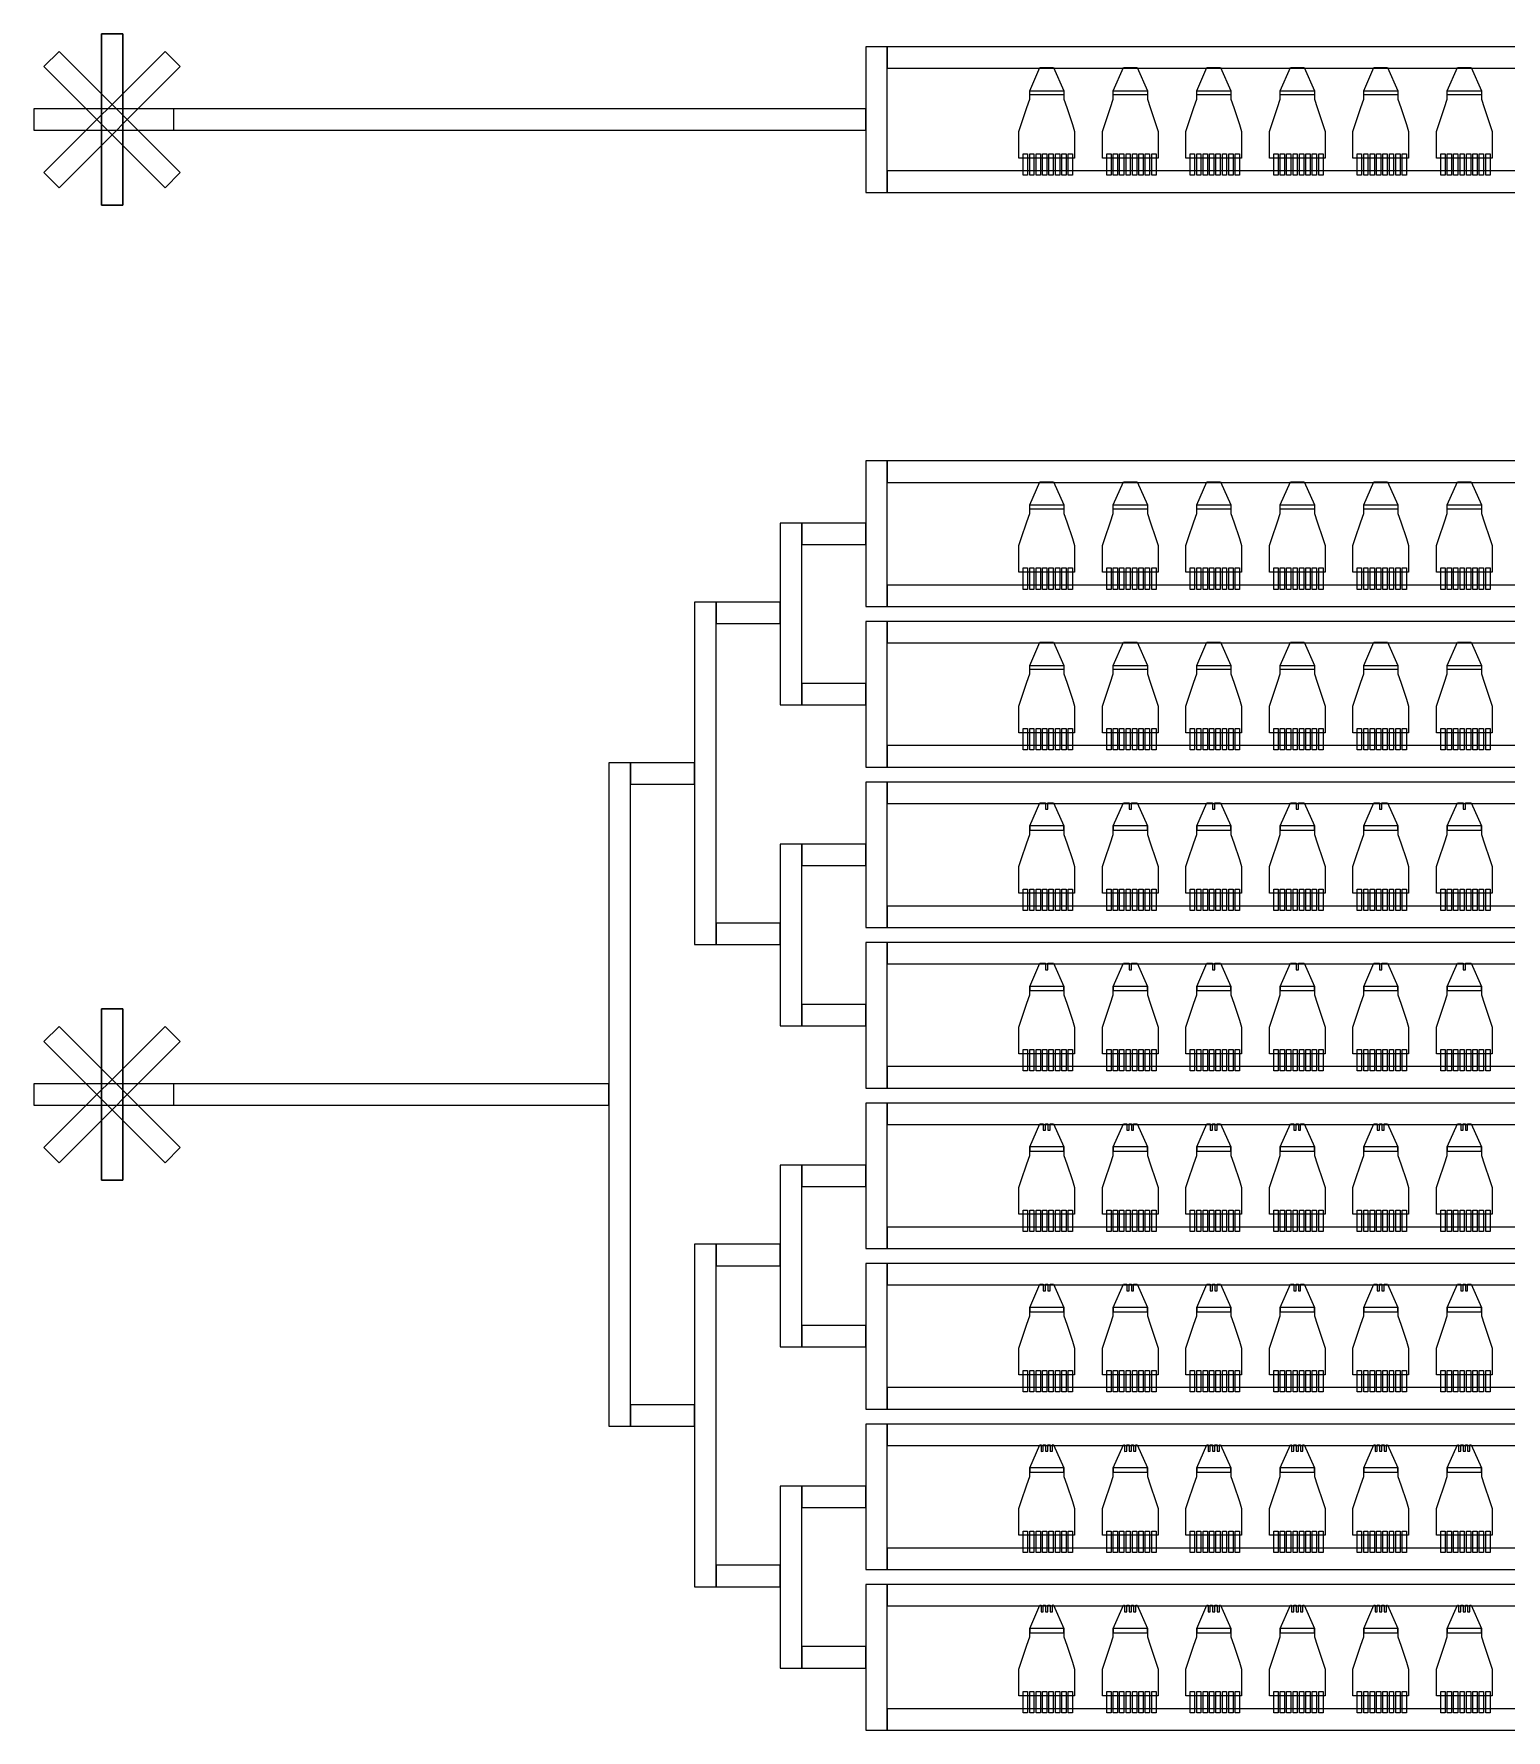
# Model space of a CAD drawing. Extents: x -45.2 to 45.2, y -25 to 2.
# Drawn here: x -12.38 to -5.51, y -24.98 to -17.05 of the extents above; entities that cross this region are included whole.
import ezdxf

# ---------------------------------------------------------------- set-up
doc = ezdxf.new("R2010")
doc.units = 0
doc.header["$MEASUREMENT"] = 0
for name, color, linetype in [('CHAMBERS', 3, 'Continuous'), ('FLOW', 4, 'Continuous'), ('SIEVE', 2, 'Continuous'), ('SPOTS', 4, 'Continuous')]:
    doc.layers.add(name, color=color, linetype=linetype)

# ---------------------------------------------------------------- blocks, each defined once
blk = doc.blocks.new('OUTLET_BRANCHING2_3SS')
at = {"layer": 'FLOW', "linetype": 'Continuous'}
for points in [[(0.3, 0), (0.4, 0), (0.4, 0.85), (0.3, 0.85), (0.3, 0)], [(0, 0.38), (0.3, 0.38), (0.3, 0.48), (0, 0.48), (0, 0.38)]]:
    blk.add_lwpolyline(points, close=True, dxfattribs=at)
blk = doc.blocks.new('OUTLET_BRANCHING3_3SS')
at = {"layer": 'FLOW', "linetype": 'Continuous'}
for points in [[(0.3, 0), (0.4, 0), (0.4, 1.6), (0.3, 1.6), (0.3, 0)], [(0, 0.75), (0.3, 0.75), (0.3, 0.85), (0, 0.85), (0, 0.75)]]:
    blk.add_lwpolyline(points, close=True, dxfattribs=at)
blk = doc.blocks.new('*U33')
at = {"layer": 'CHAMBERS', "linetype": 'Continuous'}
for p, q in [((0.1192, -0.014), (0.1192, -0.014)), ((0.13, -0.0927), (0.13, -0.0927))]:
    blk.add_line(p, q, dxfattribs=at)
blk.add_lwpolyline([(-0.08, 0.1035), (-0.08, 0.1435), (-0.0322, 0.2515), (0.0313, 0.2515), (0.08, 0.1435), (0.08, 0.1235), (-0.08, 0.1235), (-0.08, 0.1435), (-0.0675, 0.1435), (-0.0225, 0.1435), (0, 0.1435), (0, 0.1435), (0.0225, 0.1435), (0.0675, 0.1435), (0.08, 0.1435), (0.08, 0.1435), (0.08, 0.1035), (0.0929, 0.0648), (0.1192, -0.014), (0.13, -0.0465), (0.13, -0.0927), (0.13, -0.1715), (0.065, -0.1715), (0, -0.1715), (-0.065, -0.1715), (-0.13, -0.1715), (-0.13, -0.0927), (-0.13, -0.0465), (-0.1192, -0.014), (-0.0929, 0.0648)], close=True, dxfattribs=at)
at = {"layer": 'FLOW', "linetype": 'Continuous'}
blk.add_line((-0.08, 0.1235), (-0.08, 0.1235), dxfattribs=at)
at = {"layer": 'SIEVE', "linetype": 'Continuous'}
for points in [[(-0.11, -0.2515), (-0.11, -0.2515), (-0.11, -0.1515), (-0.09, -0.1515), (-0.09, -0.2515)], [(-0.08, -0.2515), (-0.08, -0.2515), (-0.08, -0.1515), (-0.06, -0.1515), (-0.06, -0.2515)], [(-0.05, -0.2515), (-0.05, -0.2515), (-0.05, -0.1515), (-0.03, -0.1515), (-0.03, -0.2515)], [(-0.02, -0.2515), (-0.02, -0.2515), (-0.02, -0.1515), (0, -0.1515), (0, -0.2515)], [(0.01, -0.2515), (0.01, -0.2515), (0.01, -0.1515), (0.03, -0.1515), (0.03, -0.2515)], [(0.04, -0.2515), (0.04, -0.2515), (0.04, -0.1515), (0.06, -0.1515), (0.06, -0.2515)], [(0.07, -0.2515), (0.07, -0.2515), (0.07, -0.1515), (0.09, -0.1515), (0.09, -0.2515)], [(0.1, -0.2515), (0.1, -0.2515), (0.1, -0.1515), (0.12, -0.1515), (0.12, -0.2515)]]:
    blk.add_lwpolyline(points, close=True, dxfattribs=at)
blk = doc.blocks.new('*U34')
at = {"layer": 'FLOW', "color": 0, "linetype": 'ByBlock', "lineweight": -2, "transparency": 16777216}
for p in [(0, 0), (0.39, 0), (0.78, 0), (1.17, 0), (1.56, 0), (1.95, 0)]:
    blk.add_blockref('*U33', p, dxfattribs=at)
blk = doc.blocks.new('*U50')
at = {"layer": 'CHAMBERS', "linetype": 'Continuous'}
for p, q in [((0, 0.1435), (0, 0.1435)), ((0.08, 0.1435), (0.08, 0.1435)), ((0.1192, -0.014), (0.1192, -0.014)), ((0.13, -0.0927), (0.13, -0.0927))]:
    blk.add_line(p, q, dxfattribs=at)
for points in [[(0.0313, 0.2515), (0.08, 0.1435), (0.08, 0.1035), (0.0929, 0.0648), (0.1192, -0.014), (0.13, -0.0465), (0.13, -0.0927), (0.13, -0.1715), (0.065, -0.1715), (0, -0.1715), (-0.065, -0.1715), (-0.13, -0.1715), (-0.13, -0.0927), (-0.13, -0.0465), (-0.1192, -0.014), (-0.0929, 0.0648), (-0.08, 0.1035), (-0.08, 0.1435), (-0.0322, 0.2515), (-0.0058, 0.2515), (-0.0057, 0.2209), (0.0049, 0.2209), (0.0048, 0.2515), (0.0313, 0.2515)], [(-0.08, 0.1235), (0.08, 0.1235), (0.08, 0.1435), (0.0675, 0.1435), (0.0225, 0.1435), (0, 0.1435), (-0.0225, 0.1435), (-0.0675, 0.1435), (-0.08, 0.1435)]]:
    blk.add_lwpolyline(points, close=True, dxfattribs=at)
at = {"layer": 'FLOW', "linetype": 'Continuous'}
blk.add_line((-0.08, 0.1235), (-0.08, 0.1235), dxfattribs=at)
at = {"layer": 'SIEVE', "linetype": 'Continuous'}
for points in [[(-0.11, -0.2515), (-0.11, -0.2515), (-0.11, -0.1515), (-0.09, -0.1515), (-0.09, -0.2515)], [(-0.08, -0.2515), (-0.08, -0.2515), (-0.08, -0.1515), (-0.06, -0.1515), (-0.06, -0.2515)], [(-0.05, -0.2515), (-0.05, -0.2515), (-0.05, -0.1515), (-0.03, -0.1515), (-0.03, -0.2515)], [(-0.02, -0.2515), (-0.02, -0.2515), (-0.02, -0.1515), (0, -0.1515), (0, -0.2515)], [(0.01, -0.2515), (0.01, -0.2515), (0.01, -0.1515), (0.03, -0.1515), (0.03, -0.2515)], [(0.04, -0.2515), (0.04, -0.2515), (0.04, -0.1515), (0.06, -0.1515), (0.06, -0.2515)], [(0.07, -0.2515), (0.07, -0.2515), (0.07, -0.1515), (0.09, -0.1515), (0.09, -0.2515)], [(0.1, -0.2515), (0.1, -0.2515), (0.1, -0.1515), (0.12, -0.1515), (0.12, -0.2515)]]:
    blk.add_lwpolyline(points, close=True, dxfattribs=at)
blk = doc.blocks.new('*U51')
at = {"layer": 'SPOTS', "color": 0, "linetype": 'ByBlock', "lineweight": -2, "transparency": 16777216}
for p in [(0, 0), (0.39, 0), (0.78, 0), (1.17, 0), (1.56, 0), (1.95, 0)]:
    blk.add_blockref('*U50', p, dxfattribs=at)
blk = doc.blocks.new('*U53')
at = {"layer": 'CHAMBERS', "linetype": 'Continuous'}
for p, q in [((0, 0.1435), (0, 0.1435)), ((0.08, 0.1435), (0.08, 0.1435)), ((0.1192, -0.014), (0.1192, -0.014)), ((0.13, -0.0927), (0.13, -0.0927))]:
    blk.add_line(p, q, dxfattribs=at)
for points in [[(0.0313, 0.2515), (0.08, 0.1435), (0.08, 0.1035), (0.0929, 0.0648), (0.1192, -0.014), (0.13, -0.0465), (0.13, -0.0927), (0.13, -0.1715), (0.065, -0.1715), (0, -0.1715), (-0.065, -0.1715), (-0.13, -0.1715), (-0.13, -0.0927), (-0.13, -0.0465), (-0.1192, -0.014), (-0.0929, 0.0648), (-0.08, 0.1035), (-0.08, 0.1435), (-0.0322, 0.2515), (-0.0058, 0.2515), (-0.0057, 0.2209), (0.0049, 0.2209), (0.0048, 0.2515), (0.0313, 0.2515)], [(-0.08, 0.1235), (0.08, 0.1235), (0.08, 0.1435), (0.0675, 0.1435), (0.0225, 0.1435), (0, 0.1435), (-0.0225, 0.1435), (-0.0675, 0.1435), (-0.08, 0.1435)]]:
    blk.add_lwpolyline(points, close=True, dxfattribs=at)
at = {"layer": 'FLOW', "linetype": 'Continuous'}
blk.add_line((-0.08, 0.1235), (-0.08, 0.1235), dxfattribs=at)
at = {"layer": 'SIEVE', "linetype": 'Continuous'}
for points in [[(-0.11, -0.2515), (-0.11, -0.2515), (-0.11, -0.1515), (-0.09, -0.1515), (-0.09, -0.2515)], [(-0.08, -0.2515), (-0.08, -0.2515), (-0.08, -0.1515), (-0.06, -0.1515), (-0.06, -0.2515)], [(-0.05, -0.2515), (-0.05, -0.2515), (-0.05, -0.1515), (-0.03, -0.1515), (-0.03, -0.2515)], [(-0.02, -0.2515), (-0.02, -0.2515), (-0.02, -0.1515), (0, -0.1515), (0, -0.2515)], [(0.01, -0.2515), (0.01, -0.2515), (0.01, -0.1515), (0.03, -0.1515), (0.03, -0.2515)], [(0.04, -0.2515), (0.04, -0.2515), (0.04, -0.1515), (0.06, -0.1515), (0.06, -0.2515)], [(0.07, -0.2515), (0.07, -0.2515), (0.07, -0.1515), (0.09, -0.1515), (0.09, -0.2515)], [(0.1, -0.2515), (0.1, -0.2515), (0.1, -0.1515), (0.12, -0.1515), (0.12, -0.2515)]]:
    blk.add_lwpolyline(points, close=True, dxfattribs=at)
blk = doc.blocks.new('*U54')
at = {"layer": 'SPOTS', "color": 0, "linetype": 'ByBlock', "lineweight": -2, "transparency": 16777216}
for p in [(0, 0), (0.39, 0), (0.78, 0), (1.17, 0), (1.56, 0), (1.95, 0)]:
    blk.add_blockref('*U53', p, dxfattribs=at)
blk = doc.blocks.new('*U55')
at = {"layer": 'CHAMBERS', "linetype": 'Continuous'}
for p, q in [((0, 0.1435), (0, 0.1435)), ((0.08, 0.1435), (0.08, 0.1435)), ((0.1192, -0.014), (0.1192, -0.014)), ((0.13, -0.0927), (0.13, -0.0927))]:
    blk.add_line(p, q, dxfattribs=at)
for points in [[(0.0313, 0.2515), (0.08, 0.1435), (0.08, 0.1035), (0.0929, 0.0648), (0.1192, -0.014), (0.13, -0.0465), (0.13, -0.0927), (0.13, -0.1715), (0.065, -0.1715), (0, -0.1715), (-0.065, -0.1715), (-0.13, -0.1715), (-0.13, -0.0927), (-0.13, -0.0465), (-0.1192, -0.014), (-0.0929, 0.0648), (-0.08, 0.1035), (-0.08, 0.1435), (-0.0322, 0.2515), (-0.0164, 0.2515), (-0.0163, 0.2209), (-0.0057, 0.2209), (-0.0057, 0.2514), (0.0049, 0.2514), (0.0049, 0.2209), (0.0155, 0.2209), (0.0155, 0.2514), (0.0313, 0.2515)], [(0.0675, 0.1435), (0.0225, 0.1435), (0, 0.1435), (-0.0225, 0.1435), (-0.0675, 0.1435), (-0.08, 0.1435), (-0.08, 0.1235), (0.08, 0.1235), (0.08, 0.1435)]]:
    blk.add_lwpolyline(points, close=True, dxfattribs=at)
at = {"layer": 'FLOW', "linetype": 'Continuous'}
blk.add_line((-0.08, 0.1235), (-0.08, 0.1235), dxfattribs=at)
at = {"layer": 'SIEVE', "linetype": 'Continuous'}
for points in [[(-0.11, -0.2515), (-0.11, -0.2515), (-0.11, -0.1515), (-0.09, -0.1515), (-0.09, -0.2515)], [(-0.08, -0.2515), (-0.08, -0.2515), (-0.08, -0.1515), (-0.06, -0.1515), (-0.06, -0.2515)], [(-0.05, -0.2515), (-0.05, -0.2515), (-0.05, -0.1515), (-0.03, -0.1515), (-0.03, -0.2515)], [(-0.02, -0.2515), (-0.02, -0.2515), (-0.02, -0.1515), (0, -0.1515), (0, -0.2515)], [(0.01, -0.2515), (0.01, -0.2515), (0.01, -0.1515), (0.03, -0.1515), (0.03, -0.2515)], [(0.04, -0.2515), (0.04, -0.2515), (0.04, -0.1515), (0.06, -0.1515), (0.06, -0.2515)], [(0.07, -0.2515), (0.07, -0.2515), (0.07, -0.1515), (0.09, -0.1515), (0.09, -0.2515)], [(0.1, -0.2515), (0.1, -0.2515), (0.1, -0.1515), (0.12, -0.1515), (0.12, -0.2515)]]:
    blk.add_lwpolyline(points, close=True, dxfattribs=at)
blk = doc.blocks.new('*U56')
at = {"layer": 'SPOTS', "color": 0, "linetype": 'ByBlock', "lineweight": -2, "transparency": 16777216}
for p in [(0, 0), (0.39, 0), (0.78, 0), (1.17, 0), (1.56, 0), (1.95, 0)]:
    blk.add_blockref('*U55', p, dxfattribs=at)
blk = doc.blocks.new('*U58')
at = {"layer": 'CHAMBERS', "linetype": 'Continuous'}
for p, q in [((0, 0.1435), (0, 0.1435)), ((0.08, 0.1435), (0.08, 0.1435)), ((0.1192, -0.014), (0.1192, -0.014)), ((0.13, -0.0927), (0.13, -0.0927))]:
    blk.add_line(p, q, dxfattribs=at)
for points in [[(0.0313, 0.2515), (0.08, 0.1435), (0.08, 0.1035), (0.0929, 0.0648), (0.1192, -0.014), (0.13, -0.0465), (0.13, -0.0927), (0.13, -0.1715), (0.065, -0.1715), (0, -0.1715), (-0.065, -0.1715), (-0.13, -0.1715), (-0.13, -0.0927), (-0.13, -0.0465), (-0.1192, -0.014), (-0.0929, 0.0648), (-0.08, 0.1035), (-0.08, 0.1435), (-0.0322, 0.2515), (-0.0164, 0.2515), (-0.0163, 0.2209), (-0.0057, 0.2209), (-0.0057, 0.2514), (0.0049, 0.2514), (0.0049, 0.2209), (0.0155, 0.2209), (0.0155, 0.2514), (0.0313, 0.2515)], [(0.0675, 0.1435), (0.0225, 0.1435), (0, 0.1435), (-0.0225, 0.1435), (-0.0675, 0.1435), (-0.08, 0.1435), (-0.08, 0.1235), (0.08, 0.1235), (0.08, 0.1435)]]:
    blk.add_lwpolyline(points, close=True, dxfattribs=at)
at = {"layer": 'FLOW', "linetype": 'Continuous'}
blk.add_line((-0.08, 0.1235), (-0.08, 0.1235), dxfattribs=at)
at = {"layer": 'SIEVE', "linetype": 'Continuous'}
for points in [[(-0.11, -0.2515), (-0.11, -0.2515), (-0.11, -0.1515), (-0.09, -0.1515), (-0.09, -0.2515)], [(-0.08, -0.2515), (-0.08, -0.2515), (-0.08, -0.1515), (-0.06, -0.1515), (-0.06, -0.2515)], [(-0.05, -0.2515), (-0.05, -0.2515), (-0.05, -0.1515), (-0.03, -0.1515), (-0.03, -0.2515)], [(-0.02, -0.2515), (-0.02, -0.2515), (-0.02, -0.1515), (0, -0.1515), (0, -0.2515)], [(0.01, -0.2515), (0.01, -0.2515), (0.01, -0.1515), (0.03, -0.1515), (0.03, -0.2515)], [(0.04, -0.2515), (0.04, -0.2515), (0.04, -0.1515), (0.06, -0.1515), (0.06, -0.2515)], [(0.07, -0.2515), (0.07, -0.2515), (0.07, -0.1515), (0.09, -0.1515), (0.09, -0.2515)], [(0.1, -0.2515), (0.1, -0.2515), (0.1, -0.1515), (0.12, -0.1515), (0.12, -0.2515)]]:
    blk.add_lwpolyline(points, close=True, dxfattribs=at)
blk = doc.blocks.new('*U59')
at = {"layer": 'SPOTS', "color": 0, "linetype": 'ByBlock', "lineweight": -2, "transparency": 16777216}
for p in [(0, 0), (0.39, 0), (0.78, 0), (1.17, 0), (1.56, 0), (1.95, 0)]:
    blk.add_blockref('*U58', p, dxfattribs=at)
blk = doc.blocks.new('*U60')
at = {"layer": 'CHAMBERS', "linetype": 'Continuous'}
for p, q in [((0, 0.1435), (0, 0.1435)), ((0.08, 0.1435), (0.08, 0.1435)), ((0.1192, -0.014), (0.1192, -0.014)), ((0.13, -0.0928), (0.13, -0.0928))]:
    blk.add_line(p, q, dxfattribs=at)
for points in [[(0.065, -0.1715), (0, -0.1715), (-0.065, -0.1715), (-0.13, -0.1715), (-0.13, -0.0928), (-0.13, -0.0465), (-0.1192, -0.014), (-0.0929, 0.0647), (-0.08, 0.1035), (-0.08, 0.1435), (-0.0322, 0.2514), (-0.0269, 0.2514), (-0.0269, 0.2209), (-0.0163, 0.221), (-0.0163, 0.2515), (-0.0057, 0.2515), (-0.0057, 0.221), (0.0049, 0.221), (0.0049, 0.2515), (0.0155, 0.2515), (0.0155, 0.221), (0.0261, 0.221), (0.026, 0.2514), (0.0313, 0.2514), (0.08, 0.1435), (0.08, 0.1035), (0.0929, 0.0647), (0.1192, -0.014), (0.13, -0.0465), (0.13, -0.0928), (0.13, -0.1715)], [(-0.0225, 0.1435), (-0.0675, 0.1435), (-0.08, 0.1435), (-0.08, 0.1235), (0.08, 0.1235), (0.08, 0.1435), (0.0675, 0.1435), (0.0225, 0.1435), (0, 0.1435)]]:
    blk.add_lwpolyline(points, close=True, dxfattribs=at)
at = {"layer": 'FLOW', "linetype": 'Continuous'}
blk.add_line((-0.08, 0.1235), (-0.08, 0.1235), dxfattribs=at)
at = {"layer": 'SIEVE', "linetype": 'Continuous'}
for points in [[(-0.11, -0.2515), (-0.11, -0.2515), (-0.11, -0.1515), (-0.09, -0.1515), (-0.09, -0.2515)], [(-0.08, -0.2515), (-0.08, -0.2515), (-0.08, -0.1515), (-0.06, -0.1515), (-0.06, -0.2515)], [(-0.05, -0.2515), (-0.05, -0.2515), (-0.05, -0.1515), (-0.03, -0.1515), (-0.03, -0.2515)], [(-0.02, -0.2515), (-0.02, -0.2515), (-0.02, -0.1515), (0, -0.1515), (0, -0.2515)], [(0.01, -0.2515), (0.01, -0.2515), (0.01, -0.1515), (0.03, -0.1515), (0.03, -0.2515)], [(0.04, -0.2515), (0.04, -0.2515), (0.04, -0.1515), (0.06, -0.1515), (0.06, -0.2515)], [(0.07, -0.2515), (0.07, -0.2515), (0.07, -0.1515), (0.09, -0.1515), (0.09, -0.2515)], [(0.1, -0.2515), (0.1, -0.2515), (0.1, -0.1515), (0.12, -0.1515), (0.12, -0.2515)]]:
    blk.add_lwpolyline(points, close=True, dxfattribs=at)
blk = doc.blocks.new('*U61')
at = {"layer": 'SPOTS', "color": 0, "linetype": 'ByBlock', "lineweight": -2, "transparency": 16777216}
for p in [(0, 0), (0.39, 0), (0.78, 0), (1.17, 0), (1.56, 0), (1.95, 0)]:
    blk.add_blockref('*U60', p, dxfattribs=at)
blk = doc.blocks.new('*U63')
at = {"layer": 'CHAMBERS', "linetype": 'Continuous'}
for p, q in [((0, 0.1435), (0, 0.1435)), ((0.08, 0.1435), (0.08, 0.1435)), ((0.1192, -0.014), (0.1192, -0.014)), ((0.13, -0.0928), (0.13, -0.0928))]:
    blk.add_line(p, q, dxfattribs=at)
for points in [[(0.065, -0.1715), (0, -0.1715), (-0.065, -0.1715), (-0.13, -0.1715), (-0.13, -0.0928), (-0.13, -0.0465), (-0.1192, -0.014), (-0.0929, 0.0647), (-0.08, 0.1035), (-0.08, 0.1435), (-0.0322, 0.2514), (-0.0269, 0.2514), (-0.0269, 0.2209), (-0.0163, 0.221), (-0.0163, 0.2515), (-0.0057, 0.2515), (-0.0057, 0.221), (0.0049, 0.221), (0.0049, 0.2515), (0.0155, 0.2515), (0.0155, 0.221), (0.0261, 0.221), (0.026, 0.2514), (0.0313, 0.2514), (0.08, 0.1435), (0.08, 0.1035), (0.0929, 0.0647), (0.1192, -0.014), (0.13, -0.0465), (0.13, -0.0928), (0.13, -0.1715)], [(-0.0225, 0.1435), (-0.0675, 0.1435), (-0.08, 0.1435), (-0.08, 0.1235), (0.08, 0.1235), (0.08, 0.1435), (0.0675, 0.1435), (0.0225, 0.1435), (0, 0.1435)]]:
    blk.add_lwpolyline(points, close=True, dxfattribs=at)
at = {"layer": 'FLOW', "linetype": 'Continuous'}
blk.add_line((-0.08, 0.1235), (-0.08, 0.1235), dxfattribs=at)
at = {"layer": 'SIEVE', "linetype": 'Continuous'}
for points in [[(-0.11, -0.2515), (-0.11, -0.2515), (-0.11, -0.1515), (-0.09, -0.1515), (-0.09, -0.2515)], [(-0.08, -0.2515), (-0.08, -0.2515), (-0.08, -0.1515), (-0.06, -0.1515), (-0.06, -0.2515)], [(-0.05, -0.2515), (-0.05, -0.2515), (-0.05, -0.1515), (-0.03, -0.1515), (-0.03, -0.2515)], [(-0.02, -0.2515), (-0.02, -0.2515), (-0.02, -0.1515), (0, -0.1515), (0, -0.2515)], [(0.01, -0.2515), (0.01, -0.2515), (0.01, -0.1515), (0.03, -0.1515), (0.03, -0.2515)], [(0.04, -0.2515), (0.04, -0.2515), (0.04, -0.1515), (0.06, -0.1515), (0.06, -0.2515)], [(0.07, -0.2515), (0.07, -0.2515), (0.07, -0.1515), (0.09, -0.1515), (0.09, -0.2515)], [(0.1, -0.2515), (0.1, -0.2515), (0.1, -0.1515), (0.12, -0.1515), (0.12, -0.2515)]]:
    blk.add_lwpolyline(points, close=True, dxfattribs=at)
blk = doc.blocks.new('*U64')
at = {"layer": 'SPOTS', "color": 0, "linetype": 'ByBlock', "lineweight": -2, "transparency": 16777216}
for p in [(0, 0), (0.39, 0), (0.78, 0), (1.17, 0), (1.56, 0), (1.95, 0)]:
    blk.add_blockref('*U63', p, dxfattribs=at)
blk = doc.blocks.new('*U78')
at = {"layer": 'CHAMBERS', "linetype": 'Continuous'}
for p, q in [((0.1192, -0.014), (0.1192, -0.014)), ((0.13, -0.0927), (0.13, -0.0927))]:
    blk.add_line(p, q, dxfattribs=at)
blk.add_lwpolyline([(-0.08, 0.1035), (-0.08, 0.1435), (-0.0322, 0.2515), (0.0313, 0.2515), (0.08, 0.1435), (0.08, 0.1235), (-0.08, 0.1235), (-0.08, 0.1435), (-0.0675, 0.1435), (-0.0225, 0.1435), (0, 0.1435), (0, 0.1435), (0.0225, 0.1435), (0.0675, 0.1435), (0.08, 0.1435), (0.08, 0.1435), (0.08, 0.1035), (0.0929, 0.0648), (0.1192, -0.014), (0.13, -0.0465), (0.13, -0.0927), (0.13, -0.1715), (0.065, -0.1715), (0, -0.1715), (-0.065, -0.1715), (-0.13, -0.1715), (-0.13, -0.0927), (-0.13, -0.0465), (-0.1192, -0.014), (-0.0929, 0.0648)], close=True, dxfattribs=at)
at = {"layer": 'FLOW', "linetype": 'Continuous'}
blk.add_line((-0.08, 0.1235), (-0.08, 0.1235), dxfattribs=at)
at = {"layer": 'SIEVE', "linetype": 'Continuous'}
for points in [[(-0.11, -0.2515), (-0.11, -0.2515), (-0.11, -0.1515), (-0.09, -0.1515), (-0.09, -0.2515)], [(-0.08, -0.2515), (-0.08, -0.2515), (-0.08, -0.1515), (-0.06, -0.1515), (-0.06, -0.2515)], [(-0.05, -0.2515), (-0.05, -0.2515), (-0.05, -0.1515), (-0.03, -0.1515), (-0.03, -0.2515)], [(-0.02, -0.2515), (-0.02, -0.2515), (-0.02, -0.1515), (0, -0.1515), (0, -0.2515)], [(0.01, -0.2515), (0.01, -0.2515), (0.01, -0.1515), (0.03, -0.1515), (0.03, -0.2515)], [(0.04, -0.2515), (0.04, -0.2515), (0.04, -0.1515), (0.06, -0.1515), (0.06, -0.2515)], [(0.07, -0.2515), (0.07, -0.2515), (0.07, -0.1515), (0.09, -0.1515), (0.09, -0.2515)], [(0.1, -0.2515), (0.1, -0.2515), (0.1, -0.1515), (0.12, -0.1515), (0.12, -0.2515)]]:
    blk.add_lwpolyline(points, close=True, dxfattribs=at)
blk = doc.blocks.new('*U80')
at = {"layer": 'FLOW', "color": 0, "linetype": 'ByBlock', "lineweight": -2, "transparency": 16777216}
for p in [(0, 0), (0.39, 0), (0.78, 0), (1.17, 0), (1.56, 0), (1.95, 0)]:
    blk.add_blockref('*U78', p, dxfattribs=at)

msp = doc.modelspace()

# ---------------------------------------------------------------- linework, layer by layer
at = {"layer": 'CHAMBERS', "linetype": 'Continuous'}
for p, q in [((-7.5308, -20.1625), (-7.5308, -20.1625)), ((-7.1408, -20.1625), (-7.1408, -20.1625)), ((-6.7508, -20.1625), (-6.7508, -20.1625)), ((-6.3608, -20.1625), (-6.3608, -20.1625)), ((-5.9708, -20.1625), (-5.9708, -20.1625)), ((-5.5808, -20.1625), (-5.5808, -20.1625)), ((-7.52, -20.2413), (-7.52, -20.2413)), ((-7.13, -20.2413), (-7.13, -20.2413)), ((-6.74, -20.2413), (-6.74, -20.2413)), ((-6.35, -20.2413), (-6.35, -20.2413)), ((-5.96, -20.2413), (-5.96, -20.2413)), ((-5.57, -20.2413), (-5.57, -20.2413)), ((-7.6187, -20.647), (-7.6187, -20.647)), ((-7.6187, -21.397), (-7.6187, -21.397)), ((-7.6345, -22.1471), (-7.6345, -22.1471)), ((-7.6187, -22.147), (-7.6187, -22.147)), ((-7.6345, -22.8971), (-7.6345, -22.8971)), ((-7.6187, -22.897), (-7.6187, -22.897))]:
    msp.add_line(p, q, dxfattribs=at)
for points in [[(-7.73, -20.045), (-7.73, -20.005), (-7.6822, -19.897), (-7.6187, -19.897), (-7.57, -20.005), (-7.57, -20.025), (-7.73, -20.025), (-7.73, -20.005), (-7.7175, -20.005), (-7.6725, -20.005), (-7.65, -20.005), (-7.65, -20.005), (-7.6275, -20.005), (-7.5825, -20.005), (-7.57, -20.005), (-7.57, -20.005), (-7.57, -20.045), (-7.5571, -20.0837), (-7.5308, -20.1625), (-7.52, -20.195), (-7.52, -20.2413), (-7.52, -20.32), (-7.585, -20.32), (-7.65, -20.32), (-7.715, -20.32), (-7.78, -20.32), (-7.78, -20.2413), (-7.78, -20.195), (-7.7692, -20.1625), (-7.7429, -20.0837)], [(-7.34, -20.045), (-7.34, -20.005), (-7.2922, -19.897), (-7.2287, -19.897), (-7.18, -20.005), (-7.18, -20.025), (-7.34, -20.025), (-7.34, -20.005), (-7.3275, -20.005), (-7.2825, -20.005), (-7.26, -20.005), (-7.26, -20.005), (-7.2375, -20.005), (-7.1925, -20.005), (-7.18, -20.005), (-7.18, -20.005), (-7.18, -20.045), (-7.1671, -20.0837), (-7.1408, -20.1625), (-7.13, -20.195), (-7.13, -20.2413), (-7.13, -20.32), (-7.195, -20.32), (-7.26, -20.32), (-7.325, -20.32), (-7.39, -20.32), (-7.39, -20.2413), (-7.39, -20.195), (-7.3792, -20.1625), (-7.3529, -20.0837)], [(-6.95, -20.045), (-6.95, -20.005), (-6.9022, -19.897), (-6.8387, -19.897), (-6.79, -20.005), (-6.79, -20.025), (-6.95, -20.025), (-6.95, -20.005), (-6.9375, -20.005), (-6.8925, -20.005), (-6.87, -20.005), (-6.87, -20.005), (-6.8475, -20.005), (-6.8025, -20.005), (-6.79, -20.005), (-6.79, -20.005), (-6.79, -20.045), (-6.7771, -20.0837), (-6.7508, -20.1625), (-6.74, -20.195), (-6.74, -20.2413), (-6.74, -20.32), (-6.805, -20.32), (-6.87, -20.32), (-6.935, -20.32), (-7, -20.32), (-7, -20.2413), (-7, -20.195), (-6.9892, -20.1625), (-6.9629, -20.0837)], [(-6.56, -20.045), (-6.56, -20.005), (-6.5122, -19.897), (-6.4487, -19.897), (-6.4, -20.005), (-6.4, -20.025), (-6.56, -20.025), (-6.56, -20.005), (-6.5475, -20.005), (-6.5025, -20.005), (-6.48, -20.005), (-6.48, -20.005), (-6.4575, -20.005), (-6.4125, -20.005), (-6.4, -20.005), (-6.4, -20.005), (-6.4, -20.045), (-6.3871, -20.0837), (-6.3608, -20.1625), (-6.35, -20.195), (-6.35, -20.2413), (-6.35, -20.32), (-6.415, -20.32), (-6.48, -20.32), (-6.545, -20.32), (-6.61, -20.32), (-6.61, -20.2413), (-6.61, -20.195), (-6.5992, -20.1625), (-6.5729, -20.0837)], [(-6.17, -20.045), (-6.17, -20.005), (-6.1222, -19.897), (-6.0587, -19.897), (-6.01, -20.005), (-6.01, -20.025), (-6.17, -20.025), (-6.17, -20.005), (-6.1575, -20.005), (-6.1125, -20.005), (-6.09, -20.005), (-6.09, -20.005), (-6.0675, -20.005), (-6.0225, -20.005), (-6.01, -20.005), (-6.01, -20.005), (-6.01, -20.045), (-5.9971, -20.0837), (-5.9708, -20.1625), (-5.96, -20.195), (-5.96, -20.2413), (-5.96, -20.32), (-6.025, -20.32), (-6.09, -20.32), (-6.155, -20.32), (-6.22, -20.32), (-6.22, -20.2413), (-6.22, -20.195), (-6.2092, -20.1625), (-6.1829, -20.0837)], [(-5.78, -20.045), (-5.78, -20.005), (-5.7322, -19.897), (-5.6687, -19.897), (-5.62, -20.005), (-5.62, -20.025), (-5.78, -20.025), (-5.78, -20.005), (-5.7675, -20.005), (-5.7225, -20.005), (-5.7, -20.005), (-5.7, -20.005), (-5.6775, -20.005), (-5.6325, -20.005), (-5.62, -20.005), (-5.62, -20.005), (-5.62, -20.045), (-5.6071, -20.0837), (-5.5808, -20.1625), (-5.57, -20.195), (-5.57, -20.2413), (-5.57, -20.32), (-5.635, -20.32), (-5.7, -20.32), (-5.765, -20.32), (-5.83, -20.32), (-5.83, -20.2413), (-5.83, -20.195), (-5.8192, -20.1625), (-5.7929, -20.0837)], [(-7.6398, -23.6776), (-7.6398, -23.6776)], [(-7.6187, -23.647), (-7.6187, -23.647)]]:
    msp.add_lwpolyline(points, close=True, dxfattribs=at)
for points in [[(-7.6187, -23.647), (-7.624, -23.647)], [(-7.6187, -24.397), (-7.624, -24.397)]]:
    msp.add_lwpolyline(points, dxfattribs=at)
at = {"layer": 'FLOW', "linetype": 'Continuous'}
for p, q in [((-7.73, -20.025), (-7.73, -20.025)), ((-7.34, -20.025), (-7.34, -20.025)), ((-6.95, -20.025), (-6.95, -20.025)), ((-6.56, -20.025), (-6.56, -20.025)), ((-6.17, -20.025), (-6.17, -20.025)), ((-5.78, -20.025), (-5.78, -20.025)), ((-8.395, -20.55), (-8.395, -20.65)), ((-8.395, -20.65), (-8.395, -20.65)), ((-8.395, -21.13), (-8.395, -21.23)), ((-8.395, -21.23), (-8.395, -21.23))]:
    msp.add_line(p, q, dxfattribs=at)
for points in [[(-12.0658, -17.8549), (-12.0658, -17.8549), (-12.0658, -17.0545), (-12.0658, -17.0545), (-12.0658, -17.8549)], [(-12.0658, -17.0545), (-12.0658, -17.0545), (-11.9657, -17.0545), (-11.9657, -17.0545), (-12.0658, -17.0545)], [(-12.0658, -17.8549), (-12.0658, -17.8549), (-12.0658, -17.0545), (-12.0658, -17.0545), (-12.0658, -17.8549)], [(-11.9657, -17.0545), (-11.9657, -17.0545), (-11.9657, -17.8549), (-11.9657, -17.8549), (-11.9657, -17.0545)], [(-11.9657, -17.0545), (-11.9657, -17.0545), (-11.9657, -17.8549), (-11.9657, -17.8549), (-11.9657, -17.0545)], [(-8.495, -17.7947), (-8.395, -17.7947), (-8.395, -17.1147), (-8.495, -17.1147), (-8.495, -17.7947)], [(-8.395, -17.2147), (11.3462, -17.2147), (11.3462, -17.1147), (-8.395, -17.1147), (-8.395, -17.2147)], [(-12.3341, -17.7023), (-12.3341, -17.7023), (-11.7681, -17.1363), (-11.7681, -17.1363), (-12.3341, -17.7023)], [(-12.3341, -17.2071), (-12.3341, -17.2071), (-12.2633, -17.1363), (-12.2633, -17.1363), (-12.3341, -17.2071)], [(-12.3341, -17.7023), (-12.3341, -17.7023), (-11.7681, -17.1363), (-11.7681, -17.1363), (-12.3341, -17.7023)], [(-12.2633, -17.1363), (-12.2633, -17.1363), (-11.6974, -17.7023), (-11.6974, -17.7023), (-12.2633, -17.1363)], [(-12.2633, -17.1363), (-12.2633, -17.1363), (-11.6974, -17.7023), (-11.6974, -17.7023), (-12.2633, -17.1363)], [(-11.7681, -17.1363), (-11.7681, -17.1363), (-11.6974, -17.2071), (-11.6974, -17.2071), (-11.7681, -17.1363)], [(-11.7681, -17.7731), (-11.7681, -17.7731), (-12.3341, -17.2071), (-12.3341, -17.2071), (-11.7681, -17.7731)], [(-11.7681, -17.7731), (-11.7681, -17.7731), (-12.3341, -17.2071), (-12.3341, -17.2071), (-11.7681, -17.7731)], [(-11.6974, -17.2071), (-11.6974, -17.2071), (-12.2633, -17.7731), (-12.2633, -17.7731), (-11.6974, -17.2071)], [(-11.6974, -17.2071), (-11.6974, -17.2071), (-12.2633, -17.7731), (-12.2633, -17.7731), (-11.6974, -17.2071)], [(-11.7298, -17.5047), (-8.495, -17.5047), (-8.495, -17.4047), (-11.7298, -17.4047), (-11.7298, -17.5047)], [(-12.2633, -17.7731), (-12.2633, -17.7731), (-12.3341, -17.7023), (-12.3341, -17.7023), (-12.2633, -17.7731)], [(-11.6974, -17.7023), (-11.6974, -17.7023), (-11.7681, -17.7731), (-11.7681, -17.7731), (-11.6974, -17.7023)], [(-8.395, -17.7947), (11.3462, -17.7947), (11.3462, -17.6947), (-8.395, -17.6947), (-8.395, -17.7947)], [(-11.9657, -17.8549), (-11.9657, -17.8549), (-12.0658, -17.8549), (-12.0658, -17.8549), (-11.9657, -17.8549)], [(-8.495, -19.73), (-8.395, -19.73), (-8.395, -19.05), (-8.495, -19.05), (-8.495, -19.73)], [(-8.395, -19.15), (11.3462, -19.15), (11.3462, -19.05), (-8.395, -19.05), (-8.395, -19.15)], [(-8.895, -20.19), (-8.795, -20.19), (-8.795, -19.34), (-8.895, -19.34), (-8.895, -20.19)], [(-8.795, -19.44), (-8.495, -19.44), (-8.495, -19.34), (-8.795, -19.34), (-8.795, -19.44)], [(-8.395, -19.73), (11.3462, -19.73), (11.3462, -19.63), (-8.395, -19.63), (-8.395, -19.73)], [(-9.295, -21.31), (-9.195, -21.31), (-9.195, -19.71), (-9.295, -19.71), (-9.295, -21.31)], [(-9.195, -19.81), (-8.895, -19.81), (-8.895, -19.71), (-9.195, -19.71), (-9.195, -19.81)], [(-8.495, -20.48), (-8.395, -20.48), (-8.395, -19.8), (-8.495, -19.8), (-8.495, -20.48)], [(-8.395, -19.9), (11.3462, -19.9), (11.3462, -19.8), (-8.395, -19.8), (-8.395, -19.9)], [(-8.795, -20.19), (-8.495, -20.19), (-8.495, -20.09), (-8.795, -20.09), (-8.795, -20.19)], [(-8.395, -20.48), (11.3462, -20.48), (11.3462, -20.38), (-8.395, -20.38), (-8.395, -20.48)], [(-9.695, -23.56), (-9.595, -23.56), (-9.595, -20.46), (-9.695, -20.46), (-9.695, -23.56)], [(-9.695, -23.56), (-9.595, -23.56), (-9.595, -20.46), (-9.695, -20.46), (-9.695, -23.56)], [(-9.595, -20.56), (-9.295, -20.56), (-9.295, -20.46), (-9.595, -20.46), (-9.595, -20.56)], [(-8.495, -21.23), (-8.395, -21.23), (-8.395, -20.55), (-8.495, -20.55), (-8.495, -21.23)], [(-8.395, -20.65), (11.3462, -20.65), (11.3462, -20.55), (-8.395, -20.55), (-8.395, -20.65)], [(-8.895, -21.69), (-8.795, -21.69), (-8.795, -20.84), (-8.895, -20.84), (-8.895, -21.69)], [(-8.795, -20.94), (-8.495, -20.94), (-8.495, -20.84), (-8.795, -20.84), (-8.795, -20.94)], [(-8.395, -21.23), (11.3462, -21.23), (11.3462, -21.13), (-8.395, -21.13), (-8.395, -21.23)], [(-9.195, -21.31), (-8.895, -21.31), (-8.895, -21.21), (-9.195, -21.21), (-9.195, -21.31)], [(-8.495, -21.98), (-8.395, -21.98), (-8.395, -21.3), (-8.495, -21.3), (-8.495, -21.98)], [(-8.395, -21.4), (11.3462, -21.4), (11.3462, -21.3), (-8.395, -21.3), (-8.395, -21.4)], [(-12.0658, -22.411), (-12.0658, -22.411), (-12.0658, -21.6106), (-12.0658, -21.6106), (-12.0658, -22.411)], [(-12.0658, -21.6106), (-12.0658, -21.6106), (-11.9657, -21.6106), (-11.9657, -21.6106), (-12.0658, -21.6106)], [(-12.0658, -22.411), (-12.0658, -22.411), (-12.0658, -21.6106), (-12.0658, -21.6106), (-12.0658, -22.411)], [(-11.9657, -21.6106), (-11.9657, -21.6106), (-11.9657, -22.411), (-11.9657, -22.411), (-11.9657, -21.6106)], [(-11.9657, -21.6106), (-11.9657, -21.6106), (-11.9657, -22.411), (-11.9657, -22.411), (-11.9657, -21.6106)], [(-8.795, -21.69), (-8.495, -21.69), (-8.495, -21.59), (-8.795, -21.59), (-8.795, -21.69)], [(-12.3341, -22.2584), (-12.3341, -22.2584), (-11.7681, -21.6924), (-11.7681, -21.6924), (-12.3341, -22.2584)], [(-12.3341, -21.7632), (-12.3341, -21.7632), (-12.2633, -21.6924), (-12.2633, -21.6924), (-12.3341, -21.7632)], [(-12.3341, -22.2584), (-12.3341, -22.2584), (-11.7681, -21.6924), (-11.7681, -21.6924), (-12.3341, -22.2584)], [(-12.2633, -21.6924), (-12.2633, -21.6924), (-11.6974, -22.2584), (-11.6974, -22.2584), (-12.2633, -21.6924)], [(-12.2633, -21.6924), (-12.2633, -21.6924), (-11.6974, -22.2584), (-11.6974, -22.2584), (-12.2633, -21.6924)], [(-11.7681, -21.6924), (-11.7681, -21.6924), (-11.6974, -21.7632), (-11.6974, -21.7632), (-11.7681, -21.6924)], [(-11.7681, -22.3292), (-11.7681, -22.3292), (-12.3341, -21.7632), (-12.3341, -21.7632), (-11.7681, -22.3292)], [(-11.7681, -22.3292), (-11.7681, -22.3292), (-12.3341, -21.7632), (-12.3341, -21.7632), (-11.7681, -22.3292)], [(-11.6974, -21.7632), (-11.6974, -21.7632), (-12.2633, -22.3292), (-12.2633, -22.3292), (-11.6974, -21.7632)], [(-11.6974, -21.7632), (-11.6974, -21.7632), (-12.2633, -22.3292), (-12.2633, -22.3292), (-11.6974, -21.7632)], [(-8.395, -21.98), (11.3462, -21.98), (11.3462, -21.88), (-8.395, -21.88), (-8.395, -21.98)], [(-11.7298, -22.0608), (-9.695, -22.0608), (-9.695, -21.9608), (-11.7298, -21.9608), (-11.7298, -22.0608)], [(-8.495, -22.73), (-8.395, -22.73), (-8.395, -22.05), (-8.495, -22.05), (-8.495, -22.73)], [(-8.395, -22.15), (11.3462, -22.15), (11.3462, -22.05), (-8.395, -22.05), (-8.395, -22.15)], [(-12.2633, -22.3292), (-12.2633, -22.3292), (-12.3341, -22.2584), (-12.3341, -22.2584), (-12.2633, -22.3292)], [(-11.6974, -22.2584), (-11.6974, -22.2584), (-11.7681, -22.3292), (-11.7681, -22.3292), (-11.6974, -22.2584)], [(-8.895, -23.19), (-8.795, -23.19), (-8.795, -22.34), (-8.895, -22.34), (-8.895, -23.19)], [(-8.795, -22.44), (-8.495, -22.44), (-8.495, -22.34), (-8.795, -22.34), (-8.795, -22.44)], [(-11.9657, -22.411), (-11.9657, -22.411), (-12.0658, -22.411), (-12.0658, -22.411), (-11.9657, -22.411)], [(-8.395, -22.73), (11.3462, -22.73), (11.3462, -22.63), (-8.395, -22.63), (-8.395, -22.73)], [(-9.295, -24.31), (-9.195, -24.31), (-9.195, -22.71), (-9.295, -22.71), (-9.295, -24.31)], [(-9.195, -22.81), (-8.895, -22.81), (-8.895, -22.71), (-9.195, -22.71), (-9.195, -22.81)], [(-8.495, -23.48), (-8.395, -23.48), (-8.395, -22.8), (-8.495, -22.8), (-8.495, -23.48)], [(-8.395, -22.9), (11.3462, -22.9), (11.3462, -22.8), (-8.395, -22.8), (-8.395, -22.9)], [(-8.795, -23.19), (-8.495, -23.19), (-8.495, -23.09), (-8.795, -23.09), (-8.795, -23.19)], [(-8.395, -23.48), (11.3462, -23.48), (11.3462, -23.38), (-8.395, -23.38), (-8.395, -23.48)], [(-9.595, -23.56), (-9.295, -23.56), (-9.295, -23.46), (-9.595, -23.46), (-9.595, -23.56)], [(-8.495, -24.23), (-8.395, -24.23), (-8.395, -23.55), (-8.495, -23.55), (-8.495, -24.23)], [(-8.395, -23.65), (11.3462, -23.65), (11.3462, -23.55), (-8.395, -23.55), (-8.395, -23.65)], [(-8.895, -24.69), (-8.795, -24.69), (-8.795, -23.84), (-8.895, -23.84), (-8.895, -24.69)], [(-8.795, -23.94), (-8.495, -23.94), (-8.495, -23.84), (-8.795, -23.84), (-8.795, -23.94)], [(-8.395, -24.23), (11.3462, -24.23), (11.3462, -24.13), (-8.395, -24.13), (-8.395, -24.23)], [(-9.195, -24.31), (-8.895, -24.31), (-8.895, -24.21), (-9.195, -24.21), (-9.195, -24.31)], [(-8.495, -24.98), (-8.395, -24.98), (-8.395, -24.3), (-8.495, -24.3), (-8.495, -24.98)], [(-8.395, -24.4), (11.3462, -24.4), (11.3462, -24.3), (-8.395, -24.3), (-8.395, -24.4)], [(-8.795, -24.69), (-8.495, -24.69), (-8.495, -24.59), (-8.795, -24.59), (-8.795, -24.69)], [(-8.395, -24.98), (11.3462, -24.98), (11.3462, -24.88), (-8.395, -24.88), (-8.395, -24.98)]]:
    msp.add_lwpolyline(points, close=True, dxfattribs=at)
for points in [[(-11.6037, -17.4047), (-12.3809, -17.4047), (-12.3809, -17.5047), (-11.6037, -17.5047)], [(-11.6037, -21.9608), (-12.3809, -21.9608), (-12.3809, -22.0608), (-11.6037, -22.0608)]]:
    msp.add_lwpolyline(points, dxfattribs=at)
for centre in [(-12.0658, -17.0545), (-11.9657, -17.0545), (-12.2633, -17.1363), (-11.7681, -17.1363), (-12.3341, -17.2071), (-12.3341, -17.7023), (-12.2633, -17.7731), (-11.7681, -17.7731), (-12.0658, -17.8549), (-11.9657, -17.8549), (-12.0658, -21.6106), (-11.9657, -21.6106), (-12.2633, -21.6924), (-11.7681, -21.6924), (-12.3341, -21.7632), (-12.3341, -22.2584), (-12.2633, -22.3292), (-11.7681, -22.3292), (-12.0658, -22.411), (-11.9657, -22.411)]:
    msp.add_circle(centre, 0, dxfattribs=at)
at = {"layer": 'SIEVE', "linetype": 'Continuous'}
for points in [[(-7.76, -20.4), (-7.76, -20.4), (-7.76, -20.3), (-7.74, -20.3), (-7.74, -20.4)], [(-7.73, -20.4), (-7.73, -20.4), (-7.73, -20.3), (-7.71, -20.3), (-7.71, -20.4)], [(-7.7, -20.4), (-7.7, -20.4), (-7.7, -20.3), (-7.68, -20.3), (-7.68, -20.4)], [(-7.67, -20.4), (-7.67, -20.4), (-7.67, -20.3), (-7.65, -20.3), (-7.65, -20.4)], [(-7.64, -20.4), (-7.64, -20.4), (-7.64, -20.3), (-7.62, -20.3), (-7.62, -20.4)], [(-7.61, -20.4), (-7.61, -20.4), (-7.61, -20.3), (-7.59, -20.3), (-7.59, -20.4)], [(-7.58, -20.4), (-7.58, -20.4), (-7.58, -20.3), (-7.56, -20.3), (-7.56, -20.4)], [(-7.55, -20.4), (-7.55, -20.4), (-7.55, -20.3), (-7.53, -20.3), (-7.53, -20.4)], [(-7.37, -20.4), (-7.37, -20.4), (-7.37, -20.3), (-7.35, -20.3), (-7.35, -20.4)], [(-7.34, -20.4), (-7.34, -20.4), (-7.34, -20.3), (-7.32, -20.3), (-7.32, -20.4)], [(-7.31, -20.4), (-7.31, -20.4), (-7.31, -20.3), (-7.29, -20.3), (-7.29, -20.4)], [(-7.28, -20.4), (-7.28, -20.4), (-7.28, -20.3), (-7.26, -20.3), (-7.26, -20.4)], [(-7.25, -20.4), (-7.25, -20.4), (-7.25, -20.3), (-7.23, -20.3), (-7.23, -20.4)], [(-7.22, -20.4), (-7.22, -20.4), (-7.22, -20.3), (-7.2, -20.3), (-7.2, -20.4)], [(-7.19, -20.4), (-7.19, -20.4), (-7.19, -20.3), (-7.17, -20.3), (-7.17, -20.4)], [(-7.16, -20.4), (-7.16, -20.4), (-7.16, -20.3), (-7.14, -20.3), (-7.14, -20.4)], [(-6.98, -20.4), (-6.98, -20.4), (-6.98, -20.3), (-6.96, -20.3), (-6.96, -20.4)], [(-6.95, -20.4), (-6.95, -20.4), (-6.95, -20.3), (-6.93, -20.3), (-6.93, -20.4)], [(-6.92, -20.4), (-6.92, -20.4), (-6.92, -20.3), (-6.9, -20.3), (-6.9, -20.4)], [(-6.89, -20.4), (-6.89, -20.4), (-6.89, -20.3), (-6.87, -20.3), (-6.87, -20.4)], [(-6.86, -20.4), (-6.86, -20.4), (-6.86, -20.3), (-6.84, -20.3), (-6.84, -20.4)], [(-6.83, -20.4), (-6.83, -20.4), (-6.83, -20.3), (-6.81, -20.3), (-6.81, -20.4)], [(-6.8, -20.4), (-6.8, -20.4), (-6.8, -20.3), (-6.78, -20.3), (-6.78, -20.4)], [(-6.77, -20.4), (-6.77, -20.4), (-6.77, -20.3), (-6.75, -20.3), (-6.75, -20.4)], [(-6.59, -20.4), (-6.59, -20.4), (-6.59, -20.3), (-6.57, -20.3), (-6.57, -20.4)], [(-6.56, -20.4), (-6.56, -20.4), (-6.56, -20.3), (-6.54, -20.3), (-6.54, -20.4)], [(-6.53, -20.4), (-6.53, -20.4), (-6.53, -20.3), (-6.51, -20.3), (-6.51, -20.4)], [(-6.5, -20.4), (-6.5, -20.4), (-6.5, -20.3), (-6.48, -20.3), (-6.48, -20.4)], [(-6.47, -20.4), (-6.47, -20.4), (-6.47, -20.3), (-6.45, -20.3), (-6.45, -20.4)], [(-6.44, -20.4), (-6.44, -20.4), (-6.44, -20.3), (-6.42, -20.3), (-6.42, -20.4)], [(-6.41, -20.4), (-6.41, -20.4), (-6.41, -20.3), (-6.39, -20.3), (-6.39, -20.4)], [(-6.38, -20.4), (-6.38, -20.4), (-6.38, -20.3), (-6.36, -20.3), (-6.36, -20.4)], [(-6.2, -20.4), (-6.2, -20.4), (-6.2, -20.3), (-6.18, -20.3), (-6.18, -20.4)], [(-6.17, -20.4), (-6.17, -20.4), (-6.17, -20.3), (-6.15, -20.3), (-6.15, -20.4)], [(-6.14, -20.4), (-6.14, -20.4), (-6.14, -20.3), (-6.12, -20.3), (-6.12, -20.4)], [(-6.11, -20.4), (-6.11, -20.4), (-6.11, -20.3), (-6.09, -20.3), (-6.09, -20.4)], [(-6.08, -20.4), (-6.08, -20.4), (-6.08, -20.3), (-6.06, -20.3), (-6.06, -20.4)], [(-6.05, -20.4), (-6.05, -20.4), (-6.05, -20.3), (-6.03, -20.3), (-6.03, -20.4)], [(-6.02, -20.4), (-6.02, -20.4), (-6.02, -20.3), (-6, -20.3), (-6, -20.4)], [(-5.99, -20.4), (-5.99, -20.4), (-5.99, -20.3), (-5.97, -20.3), (-5.97, -20.4)], [(-5.81, -20.4), (-5.81, -20.4), (-5.81, -20.3), (-5.79, -20.3), (-5.79, -20.4)], [(-5.78, -20.4), (-5.78, -20.4), (-5.78, -20.3), (-5.76, -20.3), (-5.76, -20.4)], [(-5.75, -20.4), (-5.75, -20.4), (-5.75, -20.3), (-5.73, -20.3), (-5.73, -20.4)], [(-5.72, -20.4), (-5.72, -20.4), (-5.72, -20.3), (-5.7, -20.3), (-5.7, -20.4)], [(-5.69, -20.4), (-5.69, -20.4), (-5.69, -20.3), (-5.67, -20.3), (-5.67, -20.4)], [(-5.66, -20.4), (-5.66, -20.4), (-5.66, -20.3), (-5.64, -20.3), (-5.64, -20.4)], [(-5.63, -20.4), (-5.63, -20.4), (-5.63, -20.3), (-5.61, -20.3), (-5.61, -20.4)], [(-5.6, -20.4), (-5.6, -20.4), (-5.6, -20.3), (-5.58, -20.3), (-5.58, -20.4)]]:
    msp.add_lwpolyline(points, close=True, dxfattribs=at)

# ---------------------------------------------------------------- block references
for name, p in [('OUTLET_BRANCHING2_3SS', (-9.195, -20.19)), ('OUTLET_BRANCHING3_3SS', (-9.595, -21.31)), ('OUTLET_BRANCHING2_3SS', (-9.195, -21.69)), ('OUTLET_BRANCHING2_3SS', (-9.195, -23.19)), ('OUTLET_BRANCHING3_3SS', (-9.595, -24.31)), ('OUTLET_BRANCHING2_3SS', (-9.195, -24.69))]:
    msp.add_blockref(name, p)
at = {"layer": 'FLOW'}
for name, p in [('*U80', (-7.65, -17.4632)), ('*U34', (-7.65, -19.3985))]:
    msp.add_blockref(name, p, dxfattribs=at)
at = {"layer": 'SPOTS'}
for name, p in [('*U51', (-7.65, -20.8985)), ('*U54', (-7.65, -21.6485)), ('*U56', (-7.65, -22.3985)), ('*U59', (-7.65, -23.1485)), ('*U61', (-7.65, -23.8985)), ('*U64', (-7.65, -24.6485))]:
    msp.add_blockref(name, p, dxfattribs=at)

doc.saveas('drawing.dxf')
